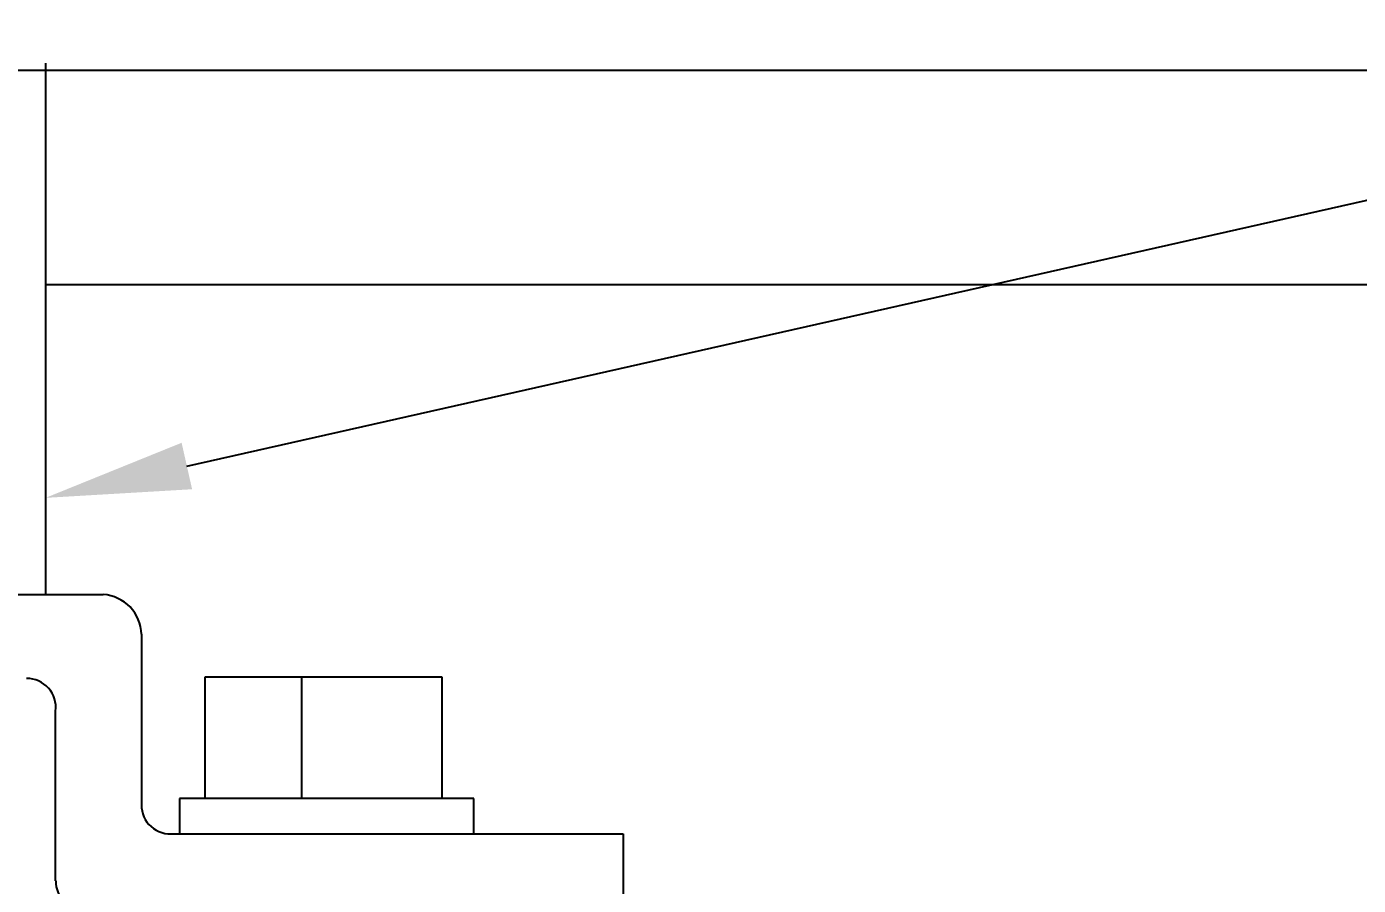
# Model space of a CAD drawing. Header units: inches. Extents: x 10 to 190, y 5 to 37.
# Drawn here: x 102.558 to 105.717, y 10.946 to 12.983 of the extents above; entities that cross this region are included whole.
import ezdxf
from ezdxf import colors
from ezdxf.entities.mleader import LeaderData, LeaderLine
from ezdxf.math import Vec2, Vec3

# ---------------------------------------------------------------- set-up
doc = ezdxf.new("R2010")
doc.units = ezdxf.units.IN
doc.header["$MEASUREMENT"] = 0
doc.styles.add('Tahoma', font='tahoma.ttf')

msp = doc.modelspace()

# ---------------------------------------------------------------- linework, layer by layer
for p, q in [((102.6023, 12.8965), (102.6023, 11.6356)), ((95.0724, 12.8799), (108.5933, 12.8799)), ((102.6023, 12.3714), (108.5683, 12.3714)), ((99.2259, 11.6356), (102.7391, 11.6356)), ((102.8298, 11.5413), (102.8298, 11.1369)), ((102.9813, 11.1514), (102.9813, 11.4406)), ((102.9813, 11.4406), (103.5428, 11.4406)), ((103.2105, 11.1514), (103.2105, 11.4406)), ((103.5428, 11.4406), (103.5428, 11.1514)), ((102.6264, 10.9564), (102.6264, 11.3593)), ((103.6186, 11.1514), (102.9201, 11.1514)), ((102.9201, 11.1514), (102.9201, 11.068)), ((103.6186, 11.068), (103.6186, 11.1514)), ((102.907, 11.068), (103.9726, 11.068)), ((103.9726, 11.068), (103.9726, 10.8875))]:
    msp.add_line(p, q)
msp.add_circle((101.8328, 12.9566), 6.7609)
for centre, radius, start, end in [((102.7333, 11.5392), 0.0965, 1.2131, 86.5407), ((102.5582, 11.3677), 0.0687, 352.9313, 90.5668), ((102.8986, 11.1362), 0.0687, 179.4332, 277.0687), ((102.6952, 10.9557), 0.0687, 179.4332, 277.0687)]:
    msp.add_arc(centre, radius, start, end)

# ---------------------------------------------------------------- leaders
ml = msp.add_multileader_mtext('Standard')
ml.set_content('ECOFASTEN FLAT TILE FLASHING', color=256, style='Tahoma')
ml.set_leader_properties()
ml.build(insert=Vec2(0, 0))
ml.multileader.update_dxf_attribs({"dogleg_length": 0.36, "arrow_head_size": 0.3438, "scale": 4})
ctx = ml.context
ctx.base_point, ctx.scale, ctx.char_height, ctx.arrow_head_size, ctx.landing_gap_size, ctx.plane_origin = Vec3(111.332, 13.5253), 4, 0.34375, 0.3438, 0.495, Vec3(110.3122, 13.6706)
notes = []
notes.append((ctx, [(0, (1, 1, 0), (109.969, 13.5253), (1, 0), 1.363, [(0, [(102.6023, 11.865)], 0, [])])]))
ctx.mtext.insert, ctx.mtext.flow_direction = Vec3(111.827, 13.7008), 5
for ctx, leaders in notes:
    for number, flags, end, landing, length, lines in leaders:
        leader = LeaderData()
        leader.index, (leader.has_last_leader_line, leader.has_dogleg_vector, leader.attachment_direction) = number, flags
        leader.last_leader_point, leader.dogleg_vector, leader.dogleg_length = Vec3(end), Vec3(landing), length
        for number, points, colour, breaks in lines:
            line = LeaderLine()
            line.index, line.vertices, line.color, line.breaks = number, Vec3.list(points), colors.encode_raw_color(colour), breaks
            leader.lines.append(line)
        ctx.leaders.append(leader)

doc.saveas('drawing.dxf')
